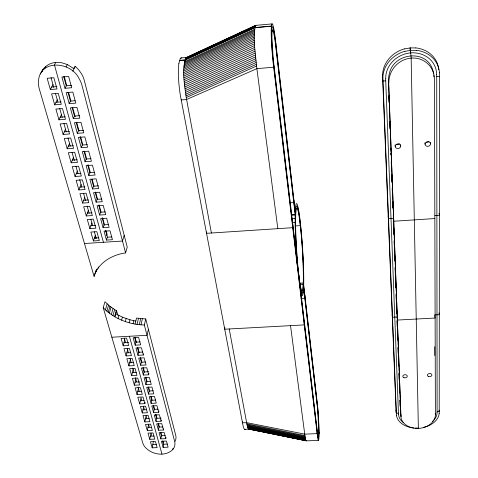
<?xml version="1.0" encoding="UTF-8"?>
<svg xmlns="http://www.w3.org/2000/svg" width="478" height="478" viewBox="0 0 478 478"><rect width="100%" height="100%" fill="white"/><g stroke="black" fill="none" stroke-linecap="round" stroke-linejoin="round"><path stroke-width="0.72" d="M317.446 435.876A20.924 1.243 87 0 0 318.987 436.181L318.987 430.14M277.832 228.651L256.537 66.006C255.569 52.682 252.462 38.342 255.581 25.388L272.137 23.9M317.177 432.04L317.171 433.624L304.731 434.138L246.63 422.654L242.489 422.833L242.585 421.781M317.267 404.484L317.267 403.002M211.401 233.013L186.235 97.548C184.765 84.564 181.222 70.033 186.163 57.605L255.581 25.388L255.963 25.621M304.337 321.849L304.271 324.903L224.72 329.211L224.911 327.687M304.886 295.428L304.827 298.266L301.146 298.481M295.147 225.969L300.327 225.628L300.047 220.023A46.037 3.203 86.4 0 0 295.249 211.724M271.731 24.396A28.549 2.276 85.4 0 1 275.418 39.537L295.476 213.672L295.398 224.762A43.725 3.041 86.4 0 0 296.043 243.123L296.151 245.13A33.024 2.324 86.4 0 0 296.641 253.041L297.376 264.794L296.48 253.238A34.798 2.45 86.4 0 1 295.96 244.879L295.846 242.764A46.037 3.203 86.4 0 1 295.165 223.399L295.171 214.634L291.622 214.867M298.786 276.798L298.834 275.31M295.476 213.672A43.725 3.041 86.4 0 1 300.25 223.369A43.725 3.041 86.4 0 1 303.506 283.424L303.058 290.684A43.725 3.041 86.4 0 1 301.899 293.02L301.749 292.751A32.731 2.282 86.4 0 1 301.122 291.048L300.148 286.453L301.206 293.277A34.476 2.402 86.4 0 0 301.863 295.051L302.024 295.326A46.037 3.203 86.4 0 0 303.237 292.823L303.62 287.792M300.363 224.349L300.411 223.154L300.752 226.303A46.037 3.203 86.4 0 1 303.703 285.157M292.853 224.785L292.733 227.677L206.52 233.336L206.771 231.89M293.892 199.906L293.779 202.576L290.194 202.821M271.265 28.877L271.737 24.468M439.216 413.494L439.515 72.74M433.666 73.929A28.029 24.85 -17.6 0 0 432.638 69.621C426.131 48.822 393.782 52.986 389.486 73.194A28.142 24.844 -18.8 0 0 388.548 80.615L400.893 416.23A21.187 14.4 -3.8 0 0 401.95 420.365C404.221 424.858 409.12 427.392 413.936 428.145A15.637 10.612 -3.6 0 0 418.358 428.396L411.158 58.077L410.321 47.902L404.525 48.911M295.625 218.56L275.627 45.35A27.808 2.223 85.4 0 0 274.742 38.569L273.512 31.889L272.508 29.785L271.958 32.839L271.922 37.947L273.028 56.207A27.587 2.187 85.4 0 0 273.858 64.172L317.219 430.78A20.297 1.207 87 0 0 317.697 434.108L318.264 435.852L318.671 428.049L317.75 410.895A20.452 1.219 87.1 0 0 317.296 406.282L303.213 284.291L300.25 284.464M273.81 65.982L273.697 67.213L256.883 68.641L186.599 99.496L181.204 99.938M275.8 44.789L275.908 43.665M178.927 63.287L180.254 58.68M117.815 315.116L116.62 310.867L109.964 306.338L104.981 301.714L103.218 307.677L142.683 442.742A20.064 13.247 8.5 0 0 144.661 446.589C151.066 454.644 165.149 457.249 172.767 449.559L172.982 448.304M163.112 447.384L161.439 441.272L166.446 441.063L168.089 447.181L163.112 447.384L163.673 444.247L162.753 440.853M165.8 438.667L164.133 432.447L159.09 432.662L160.787 438.876L165.8 438.667L166.027 437.418M162.908 443.046L163.249 441.176M163.482 430.009L161.779 423.681L156.694 423.902L158.421 430.224L163.482 430.009L163.709 428.76M160.787 438.876L161.361 435.745L160.423 432.297M161.116 421.202L159.389 414.767L154.263 414.994L156.019 421.423L161.116 421.202L161.349 419.953M158.421 430.224L159.013 427.099L158.057 423.592M156.019 421.423L156.623 418.304L155.649 414.737M158.714 412.245L156.957 405.691L151.783 405.93L153.569 412.472L158.714 412.245L158.953 410.996M152.189 447.826L150.456 441.726L155.446 441.517L157.148 447.623L152.189 447.826L153.39 441.582M149.775 439.336L148.013 433.128L153.044 432.919L154.776 439.127L149.775 439.336L151 433.104L151.675 435.488M153.569 412.472L154.191 409.359L153.121 405.434M147.32 430.696L145.527 424.386L150.6 424.165L152.363 430.481L147.32 430.696L148.574 424.476L149.261 426.902M151.084 403.36L149.261 396.704L154.478 396.459L156.27 403.127L151.084 403.36L151.717 400.259L150.63 396.262M144.822 421.913L143 415.49L148.114 415.263L149.907 421.692L144.822 421.913L146.107 415.705L146.806 418.172M148.55 394.093L146.698 387.311L151.956 387.06L153.779 393.848L148.55 394.093L149.196 390.992L148.096 386.929M142.283 412.974L140.43 406.443L145.587 406.21L147.409 412.747L142.283 412.974L143.597 406.778L144.302 409.288M144.87 403.647L143.012 396.991L137.813 397.236L139.701 403.886L144.87 403.647L145.133 402.404M148.664 374.794L146.782 367.761L141.428 368.03L143.346 375.051L148.664 374.794L148.933 373.557M145.969 384.659L144.087 377.757L149.393 377.5L151.245 384.402L145.969 384.659L146.638 381.569L145.509 377.435M139.701 403.886L141.046 397.702L141.763 400.253M143.346 375.051L144.027 371.974L142.88 367.761M137.072 394.631L135.149 387.867L140.395 387.616L142.283 394.386L137.072 394.631L138.447 388.465M140.675 365.276L138.722 358.124L144.123 357.843L146.041 365.007L140.675 365.276L141.374 362.205L140.203 357.914M143.37 355.04L141.41 347.745L135.961 348.032L137.957 355.315L143.37 355.04L143.645 353.816M148.401 329.264L147.027 335.317L111.852 337.217M134.396 385.214L132.436 378.325L137.73 378.068L139.654 384.963L134.396 385.214L135.8 379.06M137.957 355.315L138.668 352.256L137.407 347.625M131.671 375.63L129.675 368.616L135.011 368.347L136.971 375.367L131.671 375.63L133.111 369.494M172.767 449.559L174.082 447.569L174.811 445.365A20.058 13.217 8.8 0 0 174.643 441.427L144.338 324.992L145.748 318.969L136.547 318.049L135.059 324.066M103.218 307.677C113.017 317.942 126.945 323.69 140.974 324.843L142.408 318.82M135.184 345.176L133.159 337.755L138.65 337.462L140.646 344.889L135.184 345.176L135.913 342.129L134.635 337.414M128.893 365.867L126.867 358.727L132.251 358.452L134.246 365.598L128.893 365.867L130.375 359.755M139.241 324.652L140.693 318.635M137.013 324.413L138.483 318.39M133.069 323.72L133.822 320.702L135.806 321.049M126.073 355.931L124.005 348.659L129.436 348.372L131.468 355.65L126.073 355.931L127.584 349.842M123.193 345.809L121.089 338.406L126.568 338.107L128.642 345.522L123.193 345.809L124.74 339.744M129.174 322.781L129.938 319.764L122.428 317.159L115.796 313.849M125.35 321.592L126.132 318.581M121.627 320.17L122.428 317.159M118.03 318.521L118.843 315.51M114.965 316.86L116.62 310.867M114.583 316.651L116.244 310.664M112.939 315.605L114.612 309.619M111.314 314.578L113.005 308.597M109.36 313.132L111.063 307.151M108.249 312.307L109.964 306.338M125.583 252.916L82.031 85.58A28.13 23.201 29.9 0 0 79.019 78.488C70.953 61.345 39.112 58.794 38.425 81.947A28.088 23.314 29.6 0 0 39.381 89.183L94.076 276.38C98.157 262.739 112.151 254.732 125.583 252.916L127.238 247.126L84.343 80.621A27.861 23.064 30.3 0 0 81.374 73.57L78.601 69.716L75.225 66.34L73.391 68.659M106.857 311.112L108.584 305.143M105.405 309.869L107.15 303.9M124.19 235.296L122.488 241.037L84.475 243.523M95.636 272.406L96.472 269.807M96.311 270.996L96.938 269.048M106.469 240.087L104.037 231.191L110.036 230.79L112.426 239.699L106.469 240.087L107.395 237.208L105.536 230.378M98.032 268.254L98.444 266.957M106.761 235.576L107.126 234.435L106.152 230.844M94.076 276.38L95.964 270.524M103.081 227.695L100.601 218.613L106.66 218.201L109.098 227.295L103.081 227.695L104.031 224.845L102.137 217.872M95.504 238.307L95.887 237.166M93.389 240.948L90.868 232.069L96.849 231.669L99.328 240.559L93.389 240.948L95.343 235.212M99.627 215.052L97.094 205.779L103.212 205.355L105.704 214.634L99.627 215.052L100.601 212.226L98.665 205.11M89.876 228.586L87.301 219.522L93.341 219.109L95.875 228.179L89.876 228.586L91.878 222.903M96.102 202.14L93.515 192.676L99.693 192.234L102.238 201.71L96.102 202.14L97.1 199.344L95.265 192.598M86.291 215.966L83.662 206.717L89.762 206.293L92.35 215.554L86.291 215.966L88.346 210.338M42.106 71.598L43.134 69.125L40.403 74M92.499 188.959L89.858 179.292L96.102 178.838L98.695 188.517L92.499 188.959L93.527 186.193L91.651 179.304M82.628 203.09L79.946 193.644L86.106 193.202L88.747 202.66L82.628 203.09L84.737 197.516M88.818 175.498L86.124 165.621L92.427 165.155L95.08 175.038L88.818 175.498L89.876 172.761L87.767 165.024M78.894 189.939L76.151 180.296L82.377 179.842L85.072 189.497L78.894 189.939L81.057 184.424M85.06 161.749L82.306 151.657L88.681 151.173L91.388 161.271L85.06 161.749L86.148 159.043L83.997 151.138M290.528 325.649L304.916 435.566C305.322 436.593 305.161 441.188 306.464 440.483M75.076 176.507L72.28 166.661L78.565 166.189L81.32 176.053L75.076 176.507L77.293 171.058M81.224 147.696L78.404 137.389L84.845 136.881L87.617 147.206L81.224 147.696L82.336 145.031L80.101 136.804M71.18 162.795L68.318 152.727L74.67 152.243L77.484 162.317L71.18 162.795L73.457 157.411M175.127 441.319L175.85 439.115A19.915 13.205 8.8 0 0 175.689 435.177L145.748 318.969M77.299 133.338L74.419 122.798L80.931 122.278L83.758 132.83L77.299 133.338L78.44 130.709L76.157 122.302M67.195 148.778L64.273 138.495L70.69 137.993L73.564 148.288L67.195 148.778L69.531 143.466M73.289 118.663L70.344 107.885L76.922 107.347L79.82 118.138L73.289 118.663L74.46 116.076L72.124 107.478M63.126 134.455L60.138 123.939L66.621 123.426L69.561 133.948L63.126 134.455L65.528 129.221M69.191 103.654L66.179 92.63L72.829 92.075L75.787 103.111L69.191 103.654L70.397 101.109L67.966 92.182M58.961 119.817L55.908 109.068L62.463 108.53L65.468 119.291L58.961 119.817L61.429 114.66M64.996 88.305L61.913 77.03L68.635 76.456L71.664 87.743L64.996 88.305L66.233 85.807L63.753 76.677M72.799 71.21L75.225 66.34M54.707 104.843L51.582 93.855L58.208 93.3L61.286 104.306L54.707 104.843L57.246 99.777M66.089 66.974L67.35 64.536L74.018 68.76M50.357 89.535L47.161 78.296L53.859 77.723L57.002 88.98L50.357 89.535L52.962 84.564M67.35 64.536L61.531 62.714L55.741 62.421L54.426 64.847L103.439 242.286M41.777 71.551C44.37 66.281 49.933 62.845 55.741 62.421M44.478 68.85L45.834 66.412M244.826 429.465L249.444 428.951M185.876 57.85L255.766 25.442M185.601 58.22L255.085 25.961M185.333 58.716L254.941 26.41M184.49 61.758L254.523 29.325M184.317 62.827L254.451 30.377M184.179 63.968L254.398 31.512M184.06 65.205L254.362 32.743M183.964 66.538L254.338 34.075M183.893 67.948L254.338 35.492M183.845 69.441L254.35 36.997M183.821 71.001L254.38 38.581M183.821 72.632L254.421 40.23M183.851 74.311L254.487 41.945M183.905 76.044L254.565 43.713M183.976 77.818L254.66 45.53M184.078 79.623L254.768 47.382M184.203 81.451L254.888 49.264M184.347 83.297L255.025 51.164M184.52 85.15L255.18 53.076M184.705 86.996L255.342 54.994M184.92 88.836L255.515 56.906M185.147 90.659L255.706 58.794M185.398 92.451L255.903 60.664M185.667 94.208L256.106 62.504M185.948 95.923L256.322 64.297M186.235 97.548L256.537 66.006M186.163 57.605L187.107 57.587M404.956 51.319L410.781 50.31L416.248 50.357M181.156 57.94L186.468 57.48M179.525 60.413L184.896 59.947L254.714 27.575L271.45 26.075L272.06 31.446M179.483 60.569L184.855 60.103L254.696 27.724L271.432 26.224L271.749 28.8M51.666 87.038L56.87 86.596M66.233 85.807L71.634 85.347M55.986 102.298L61.13 101.874M70.397 101.109L75.124 100.721M385.728 80.848L382.914 81.075L382.603 78.571M436.719 76.665L439.569 76.432M60.204 117.224L65.295 116.811M74.46 116.076L79.748 115.646M64.333 131.826L69.316 131.432M78.44 130.709L83.441 130.315M68.372 146.107L73.301 145.73M82.336 145.031L87.283 144.649M72.321 160.088L77.203 159.718M86.148 159.043L91.041 158.672M76.193 173.771L81.021 173.412M89.876 172.761L94.722 172.403M79.981 187.167L84.761 186.826M93.527 186.193L98.325 185.846M83.686 200.288L88.424 199.953M97.1 199.344L101.85 199.009M87.325 213.14L92.015 212.818M100.601 212.226L105.303 211.897M90.88 225.73L95.582 225.413M104.031 224.845L108.626 224.535M291.616 215.082L295.171 214.843L295.398 216.6M291.574 218.583L295.135 218.344L295.368 219.958M292.291 222.509L295.153 222.318L295.386 223.77M94.369 238.068L98.809 237.775M107.395 237.208L111.84 236.915M434.956 215.608L439.443 215.309L439.043 213.158M434.837 218.542L393.866 221.23L393.531 218.338L388.465 218.673L388.16 215.805M299.569 283.239L303.261 283.018L317.422 405.882M434.639 314.948L439.354 314.691L439.055 312.863M123.969 342.762L128.672 342.517M135.913 342.129L140.084 341.907M126.831 352.872L130.775 352.668M138.668 352.256L142.803 352.041M129.64 362.802L133.547 362.605M141.374 362.205L145.467 361.995M132.394 372.547L136.266 372.356M144.027 371.974L148.706 371.741M135.101 382.125L139.642 381.904M146.638 381.569L150.666 381.372M137.76 391.536L141.572 391.357M149.196 390.992L153.193 390.807M140.377 400.779L144.153 400.606M151.717 400.259L155.673 400.074M142.946 409.867L146.692 409.7M154.191 409.359L158.116 409.18M145.467 418.794L149.184 418.632M156.623 418.304L161.11 418.107M398.449 413.153L396.31 413.243L396.023 410.094M437.107 411.474L439.264 411.385L439.085 410.118M147.953 427.577L151.634 427.416M159.013 427.099L162.873 426.938M150.391 436.205L154.047 436.055M161.361 435.745L165.197 435.589M317.278 430.726L318.695 430.666L319.017 433.492M418.184 428.055L415.31 428.061M152.793 444.695L156.324 444.552M163.673 444.247L167.216 444.104M306.189 440.871L318.444 440.375M410.321 47.902L415.758 47.949M140.974 324.843L144.338 324.992M229.225 328.966L246.839 423.783L304.916 435.566M246.839 423.783L247.012 424.667L305.036 436.432M247.012 424.667L247.192 425.504L305.155 437.25M247.192 425.504L247.383 426.262L305.281 437.991M247.383 426.262L247.568 426.944L305.4 438.649M247.568 426.944L247.759 427.541L305.52 439.228M247.759 427.541L247.957 428.055L305.639 439.724M247.957 428.055L248.148 428.479L305.753 440.13M248.148 428.479L305.866 440.453M249.271 429.154L261.556 431.64M263.002 431.933L270.954 433.54M272.4 433.833L306.374 440.704M248.339 428.814L305.98 440.68M248.53 429.065L306.284 440.83M129.938 319.764L133.822 320.702M51.003 77.579L53.769 87.42M55.514 93.634L57.838 101.88M59.631 108.249L62.2 117.397M63.956 123.647L66.281 131.898M68.001 138.011L70.272 146.089M72.047 152.404L74.359 160.614M75.918 166.159L78.004 173.568M79.707 179.626L81.744 186.886M83.602 193.488L85.586 200.527M87.145 206.09L89.171 213.29M90.904 219.432L92.66 225.676M94.381 231.812L96.281 238.564M124.364 338.4L125.541 342.589M127.214 348.522L128.367 352.633M129.974 358.333L131.145 362.497M132.717 368.096L133.87 372.189M135.417 377.686L136.547 381.707M138.064 387.114L139.176 391.064M129.401 336.267L161.952 454.1M64.273 76.546L66.806 85.879M68.557 92.338L70.893 100.948M72.65 107.407L75.183 116.74M76.737 122.482L79.079 131.091M80.639 136.833L82.778 144.726M84.534 151.185L86.673 159.078M88.233 164.82L90.378 172.713M92.129 179.172L94.076 186.348M95.636 192.09L97.584 199.266M99.143 205.008L101.091 212.184M102.651 217.926L104.598 225.102M135.113 337.522L136.481 342.559M137.849 347.602L139.212 352.639M140.58 357.675L141.948 362.718M143.316 367.755L144.487 372.075M145.856 377.112L147.033 381.432M148.592 387.192L149.763 391.512M151.132 396.549L152.112 400.146M153.671 405.906L154.651 409.509M156.019 414.546L156.993 418.142M158.559 423.902L159.341 426.782M160.901 432.542L161.881 436.139M430.272 142.462L430.535 143.812A2.748 2.318 -14 0 1 426.46 146.137A2.748 2.318 -14 0 1 426.436 142.086A2.748 2.318 -14 0 1 430.535 143.812M409.939 47.937L410.644 52.98M424.834 142.868L425.085 144.219M434.735 315.564L435.117 318.025L397.427 320.063L397.104 316.992L392.438 317.249L392.139 314.201M400.456 144.679L400.648 146.035A2.719 2.318 -10.9 0 1 396.644 148.341A2.719 2.318 -10.9 0 1 396.531 144.314A2.719 2.318 -10.9 0 1 400.648 146.035M435.213 413.476L435.386 414.749A21.146 14.388 -3.4 0 1 434.484 418.985C432.375 423.663 427.613 426.603 422.761 427.78A15.637 10.612 -3.6 0 1 418.358 428.396M388.548 80.615L400.893 416.23M395.055 145.085L395.234 146.435M317.422 405.936A18.839 1.123 87 0 1 318.862 432.094L319.017 433.289M317.446 435.924L273.183 62.863M273.506 63.383L317.344 433.444A18.827 1.117 87 0 0 318.862 432.094M303.506 283.424L317.535 405.35M295.655 217.048L275.507 42.267A25.681 2.043 85.4 0 0 271.737 28.686A25.669 2.043 85.4 0 0 273.506 63.335M303.416 286.041L303.608 287.947M303.285 288.324L303.47 290.331M396.154 412.185L382.514 74.915M396.441 415.34L382.824 77.406M303.106 290.242L303.291 292.339M301.749 292.751L301.863 295.051M385.656 78.87L398.491 414.283M388.483 82.318L388.728 88.968M388.967 95.624L389.206 102.274M389.421 108.189L389.69 115.58M389.905 121.496L390.173 128.887M390.389 134.802L390.657 142.193M390.873 148.108L390.98 151.066M391.058 153.283L391.112 154.764M391.357 161.421L391.625 168.818M391.841 174.739L392.109 182.136M392.324 188.051L392.563 194.707M392.808 201.363L393.047 208.026M393.286 214.682L393.37 216.898M393.448 219.121L393.531 221.35M393.77 228.018L394.015 234.686M394.26 241.354L394.499 248.028M394.744 254.696L394.959 260.624M395.198 267.298L395.443 273.966M395.682 280.634L395.927 287.308M396.166 293.976L396.411 300.644M396.65 307.318L396.895 313.986M397.14 320.678L397.355 326.629M397.624 334.068L397.839 340.025M398.108 347.464L398.323 353.415M398.598 360.854L398.783 366.064M399.058 373.509L399.273 379.466M399.542 386.911L399.757 392.868M400.026 400.313L400.247 406.27M388.369 82.586L388.614 89.296M388.859 96.012L389.104 102.722M389.319 108.691L389.594 116.148M389.809 122.117L390.054 128.827M390.299 135.543L390.544 142.253M390.944 153.408L390.998 154.884M391.243 161.534L391.482 168.184M391.727 174.834L391.996 182.22M392.211 188.135L392.45 194.785M392.695 201.429L392.94 208.079M393.34 219.199L393.424 221.439M393.639 227.409L393.884 234.118M394.129 240.834L394.374 247.55M394.619 254.266L394.864 260.976M395.109 267.692L395.354 274.408M395.593 281.124L395.838 287.84M396.083 294.55L396.304 300.519M396.543 307.235L396.734 312.457M397.033 320.642L397.248 326.588M397.523 334.026L397.738 339.978M398.007 347.41L398.222 353.361M398.497 360.794L398.604 363.77M398.957 373.443L399.202 380.141M399.441 386.839L399.662 392.791M399.931 400.235L400.146 406.186M301.122 291.048L301.206 293.277M435.386 414.749L434.448 79.426A28.166 24.934 -17.4 0 0 433.205 72.118C430.821 65.098 424.47 59.666 417.169 58.376A20.966 18.564 -18.4 0 0 405.183 59.386C397.869 61.997 392.002 68.24 389.833 75.697A28.28 24.922 -18.6 0 0 388.895 83.142M434.741 346.687L434.771 355.542M436.719 74.676L437.107 412.616M437.023 412.622A19.479 13.276 -3.6 0 1 432.345 421.578M403.557 422.791A19.484 13.276 -3.7 0 1 398.574 414.283M401.287 416.392A21.104 14.388 -3.8 0 1 401.006 415.579M400.791 414.749A21.104 14.388 -3.8 0 1 400.588 413.058M436.611 74.682A26.027 23.058 -18.4 0 0 410.638 52.861A26.033 23.058 -18.5 0 0 385.764 78.858M433.815 75.41A28.029 24.85 -17.6 0 1 433.869 76.898M428.963 141.458A2.731 2.312 -14.2 0 1 426.358 142.253M399.333 143.669A2.701 2.312 -11.1 0 1 396.107 144.278M413.894 427.995A21.653 14.758 -3.7 0 1 396.495 415.334M396.376 413.135A21.57 14.746 -3.7 0 1 396.208 412.185M439.157 413.494A21.653 14.758 -3.6 0 1 423.532 427.374M382.902 77.406A28.931 25.627 -18.5 0 1 404.938 51.254M382.591 74.915A28.794 25.543 -18.7 0 1 404.507 48.846M415.776 47.884A28.788 25.543 -18.7 0 1 438.798 69.698M416.26 50.292A28.925 25.627 -18.4 0 1 439.437 72.746M273.189 62.833A28.531 2.271 85.4 0 1 271.253 28.817M317.535 405.386A20.936 1.249 87 0 1 318.993 430.17M178.909 63.233A27.563 4.935 84.4 0 0 180.547 96.335L242.878 424.846A20.978 2.892 87.8 0 0 245.381 429.13M180.248 58.615A27.575 4.941 84.4 0 1 181.813 58.023M295.601 220.376L295.625 226.118A41.419 2.88 86.4 0 0 296.45 247.234L297.214 258.49A41.419 2.88 86.4 0 0 300.554 286.8L301.499 290.212A41.419 2.88 86.4 0 0 302.879 288.551L303.303 281.685A41.419 2.88 86.4 0 0 300.226 224.744A41.419 2.88 86.4 0 0 295.697 215.614L295.601 220.376M403.964 377.698A2.235 1.577 -3.7 0 0 407.268 376.174A2.235 1.577 -3.7 0 0 403.886 374.961A2.235 1.577 -3.7 0 0 403.964 377.698M428.545 376.533A2.247 1.583 -5 0 0 431.903 375.003A2.247 1.583 -5 0 0 428.527 373.784A2.247 1.583 -5 0 0 428.545 376.533"/></g></svg>
